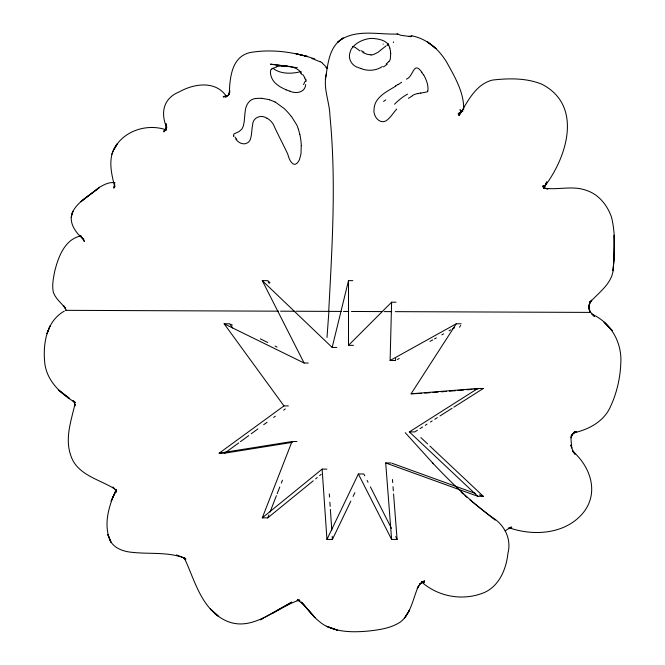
<?xml version="1.0" encoding="UTF-8"?>
<svg xmlns="http://www.w3.org/2000/svg" width="665" height="665" viewBox="0 0 665 665"><rect width="100%" height="100%" fill="white"/><g stroke="black" fill="none" stroke-linecap="round" stroke-linejoin="round"><path stroke-width="1" d="M463.68 109.658C464.187 92.551 454.835 77.065 446.897 62.552C439.249 49.617 426.988 38.695 411.876 35.877L410.413 36.824M115.062 182.767C109.467 181.753 104.214 184.463 99.575 187.281C90.548 194.92 78.852 200.614 72.909 211.295C67.838 221.678 75.128 232.193 82.934 238.777L80.556 235.826M395.351 360.513L390.114 360.513L391.61 302.209L396.016 302.209M395.592 360.513L395.642 358.468M326.582 73.408C322.525 87.423 329.657 101.728 329.931 115.835C336.349 180.838 332.159 246.324 328.718 311.378M326.989 337.471L328.917 311.378M75.054 404.104L74.879 405.974L74.073 401.286L74.821 402.84L72.909 400.754L75.286 402.483C59.892 393.497 45.636 379.624 44.572 360.787C43.092 342.641 46.891 320.779 64.314 311.137M543.804 188.162L544.153 185.535L544.12 188.345L543.263 185.635L544.327 187.971L542.332 186.175L544.527 187.937L547.046 188.785M116.392 490.055L116.117 491.809L115.918 490.171M588.725 308.161L589.805 301.893L589.099 306.282L589.705 311.386M325.318 79.318C327.87 65.868 328.419 48.986 340.447 40.033C357.08 28.886 379.008 34.821 397.712 34.031L400.538 35.245L408.842 36.384M305.684 84.563C305.185 92.468 296.033 94.106 289.948 91.213M588.749 308.011L589.805 301.893M74.995 403.996C71.138 420.795 64.671 438.601 70.856 455.691C77.132 475.01 99.409 479.315 114.621 488.858L112.776 487.063L115.211 489.556L116.575 492.042L115.818 489.357M166.317 129.908C149.409 123.931 128.619 129.16 117.547 143.499C107.065 155.843 111.097 172.842 114.796 186.973L114.604 183.981L113.881 188.178L114.613 186.574M336.814 347.438L332.168 347.438L348.502 280.638L352.807 280.638M71.246 217.347L72.909 211.295L72.144 214.064M116.001 490.022C108.827 505.807 102.743 525.441 110.905 542.033C115.668 548.933 124.255 551.717 132.293 552.341C150.074 554.344 169.001 551.534 185.818 558.642L176.491 554.934M313.248 480.812L267.762 517.869L262.276 517.869L292.01 441.527L296.906 441.527M267.762 517.869L268.893 514.968M270.015 512.075L276.416 495.641M277.172 493.713L279.807 486.946M281.312 483.081L282.442 480.18M427.778 91.072C428.825 85.486 426.232 79.675 423.713 74.821M111.82 154.347L113.516 150.199L117.547 143.499L113.516 150.199M544.078 188.137L546.821 181.828L544.835 186.109C567.104 156.807 583.055 105.452 541.983 84.289C526.472 77.872 508.958 78.179 492.532 80.058C475.409 84.255 467.562 101.911 459.058 115.461L462.333 110.199L458.526 114.978L461.917 111.446L458.094 113.732L462.89 110.889M350.829 501.094L332.425 539.431L326.947 539.431L358.36 473.979L363.838 473.979L364.777 475.824M353.073 496.423L354.869 492.682M589.315 304.661L591.542 300.131L589.523 303.032C598.043 292.841 610.994 284.844 613.13 270.638C614.418 252.841 615.881 234.562 611.476 217.089C607.394 205.286 598.633 194.255 586.389 190.398C573.08 185.402 558.642 190.007 544.884 188.286L547.885 189.076M229.666 92.826L228.685 94.613L229.791 90.648L229.292 94.447C229.741 78.312 231.353 55.785 251.287 52.344C272.475 48.902 294.537 52.128 314.778 58.919M229.691 92.676L228.294 94.912L225.942 96.907L228.17 95.411L223.149 96.857L226.017 96.633L223.93 96.292L225.626 96.907M421.71 393.381L411.095 393.788L456.273 323.772L461.169 323.772M459.523 327.23L460.645 325.501M396.747 109.06C393.065 112.942 390.48 117.971 385.908 120.93C378.917 124.255 372.999 115.677 374.046 109.284A24.572 21.139 17 0 1 374.894 104.621L375.293 103.524A21.928 18.836 14.8 0 1 376.548 101.038C381.02 94.039 388.875 90.39 395.708 86.134M388.817 61.621L386.215 63.965M353.439 345.343L348.502 345.343L391.61 302.209M388.451 43.715L387.338 44.746M411.876 35.877L411.07 36.234M386.249 45.702L377.811 52.46L373.165 54.655A7.398 5.528 -1.8 0 1 370.995 54.904M262.276 517.869L322.126 469.116L326.881 469.116M315.642 478.867L317.238 477.561M319.632 475.616L321.228 474.311M271.677 69.027L276.84 66.791M292.359 442.35L224.654 453.173L219.167 453.173L283.963 405.916L288.369 405.916M224.654 453.173L238.768 442.873M240.431 441.66L248.743 435.6M251.237 433.78L257.879 428.933M263.697 424.694L267.014 422.275M273.664 417.421L275.327 416.215M283.631 410.155L285.293 408.942M113.998 186.724L114.53 186.341M408.418 98.345L412.317 95.926M401.643 82.244L398.069 84.646M419.432 584.202L424.503 580.786L420.737 583.363L417.204 588.492L418.626 585.848C412.982 597.885 411.502 612.748 400.746 621.75C391.269 628.242 379.59 629.755 368.452 631.052C354.345 632.315 339.524 632.448 326.44 626.28C315.933 620.802 309.134 610.761 301.478 602.116L315.144 617.802L303.772 604.842L297.554 599.813L300.056 601.027L297.031 600.312L299.591 600.054C275.235 607.702 251.079 634.235 223.689 619.622C200.506 606.97 194.579 579.448 184.097 557.503L185.776 559.722L183.424 557.694M419.349 584.269L422.383 582.224L424.453 582.008L421.71 582.124L423.929 582.731L421.527 581.709M406.406 79.118C413.713 76.708 413.214 60.232 421.909 72.277M429.889 446.065L483.314 496.306L477.827 496.306L409.357 431.909L477.827 388.468L483.114 388.468M417.437 430.263L414.835 431.909L409.357 431.909M420.039 428.617L422.641 426.963M425.243 425.317L426.972 424.212M430.438 422.017L432.175 420.912M434.777 419.266L437.37 417.612M439.972 415.966L452.109 408.268M453.846 407.171L483.314 388.468L481.261 388.634M505.167 530.786L511.352 526.988L508.858 528.176L511.776 527.694L509.166 527.694M272.908 613.113L291.777 602.099L260.348 619.772L263.215 618.25M382.375 66.55C376.024 70.781 367.978 71.321 361.004 68.578M390.114 360.513L456.273 323.772M397.404 359.507L399.216 358.502M430.039 341.386L432.757 339.882M434.569 338.876L436.381 337.862M441.818 334.844L443.63 333.838M449.066 330.821L450.878 329.815M452.69 328.809L454.503 327.795M301.095 71.554C292.151 73.965 280.322 74.364 272.783 68.113M397.088 34.015L397.712 34.031M165.676 130.182L163.848 130.806L165.618 129.85L163.864 131.886L166.441 127.414L165.76 130.382L166.184 123.748L166.716 127.547C160.198 112.585 163.524 98.171 179.317 91.853C193.972 83.557 215.809 80.249 226.499 96.525M81.122 235.859C64.904 239.068 58.47 256.59 54.846 270.746C53.483 277.621 51.895 284.786 53.233 291.794C55.212 298.485 61.222 302.741 65.22 308.161L63.599 305.634L66.375 310.339M417.795 93.723L418.568 93.532M255.526 98.503C249.217 99.127 245.726 105.311 245.244 111.08A57.531 56.533 -89.7 0 0 244.928 113.624L244.346 120.215A58.553 57.764 89.7 0 1 244.105 122.252L243.282 126.259L241.902 129.06L238.943 131.653L233.839 133.981L233.739 135.934M410.804 36.301L409.756 36.409M219.167 453.173L292.01 441.527M420.746 93.142L427.171 91.878A9.634 4.447 53.1 0 0 427.795 91.088M411.095 393.788L477.827 388.468M424.785 393.131L429.923 392.724M432.998 392.483L438.135 392.067M441.219 391.826L446.348 391.419M449.432 391.17L455.592 390.679M457.645 390.513L463.804 390.023M466.888 389.781L472.017 389.374M474.07 389.208L478.177 388.884M460.936 111.321L462.69 111.279M308.294 363.015L304.088 363.015L262.276 280.638L266.981 280.638M283.963 405.916L224.122 323.772L229.6 323.772L232.659 327.961M393.572 493.962L397.088 539.431L391.61 539.431L385.7 462.965L391.178 462.965M65.453 310.339L278.593 311.178M280.547 311.187L294.969 311.245M296.174 311.245L341.444 311.428M343.456 311.436L348.751 311.453M351.403 311.469L382.325 311.586M384.171 311.594L391.718 311.627M395.343 311.644L590.711 312.409L594.394 316.399L592 314.104M370.995 54.912L367.263 54.322L362.832 52.527M285.102 66.051C291.095 66.259 297.646 67.838 301.403 72.909M261.403 98.262L269.549 99.684M288.028 66.292L270.456 64.164L297.355 67.697M509.29 527.835C534.934 536.738 567.835 533.953 584.934 510.529C598.882 490.363 589.539 465.841 572.532 451.061L574.976 454.195L572.407 449.64L570.819 445.018L571.759 447.944L570.969 439.1L571.484 435.243L571.094 437.828L572.407 434.445L574.743 431.568L571.227 435.858L572.997 433.738L576.63 431.435L573.479 432.973C589.015 429.432 604.452 421.311 610.794 405.891C616.871 392.666 620.179 378.21 620.769 363.672C622.29 342.965 611.243 322.957 592.149 314.254M352.575 46.442L355.21 47.415L359.823 50.881M313.157 58.936L319.932 61.704M392.151 463.314L475.55 493.496M479.432 494.901L483.314 496.306M385.7 462.965L477.827 496.306M286.1 89.883L280.547 87.057A32.011 13.89 13.2 0 1 274.47 82.227C271.752 79.118 269.857 74.613 270.605 70.482A14.564 6.201 3.1 0 1 271.27 69.351A12.236 5.245 3.5 0 1 271.661 69.019M230.531 324.229L232.393 325.143M260.289 338.834L267.721 342.483M275.16 346.132L277.022 347.047M224.122 323.772L304.088 363.015M266.964 118.328C261.262 114.081 252.708 117.464 252.6 124.879A45.045 43.491 -89.5 0 0 252.143 127.83L251.486 133.989A45.278 44.164 89.5 0 1 251.262 135.635L250.638 138.461A9.834 9.626 88.2 0 1 249.841 140.44L249.092 141.495A6.525 6.359 -86.2 0 1 247.679 142.742C243.523 145.452 238.286 142.817 235.767 139.093M275.135 101.936L284.387 108.711A87.165 76.891 -48.1 0 1 291.295 116.475M421.577 581.958C437.902 596.48 461.502 600.902 481.967 593.454C498.6 587.644 506.289 569.614 507.927 553.263C511.767 538.8 504.261 524.594 491.934 517.154C470.213 501.402 451.078 482.433 432.657 462.998L433.372 463.763L405.234 432.691M322.417 63.291L327.679 68.37M325.9 67.498L326.64 68.079M495.159 520.113L470.105 500.097M461.094 492.05L463.364 494.095M464.877 495.458L467.146 497.503M420.862 437.57L427.628 443.946M269.99 282.775L267.762 280.638L269.167 283.415M262.276 280.638L332.168 347.438M460.837 110.764L459.939 109.775L461.618 111.653M81.18 236.624L84.33 241.511L83.433 238.66L83.449 239.375M291.395 116.392L296.814 125.028A47.971 42.153 -26.4 0 1 298.352 129.268M367.122 480.429L368.053 482.275M370.397 486.888L391.469 528.376M395.683 536.672L397.088 539.431M358.36 473.979L391.61 539.431M304.761 77.905L305.326 79.409M590.62 312.409L588.675 307.82L589.747 311.71M298.444 129.234L299.782 134.297M389.773 48.021C388.202 40.457 379.225 38.969 372.749 38.454A8.77 3.259 0 0 0 369.557 38.545C362.45 39.584 355.052 43.075 351.17 49.326A52.227 24.73 0.2 0 0 350.064 52.352C347.704 58.944 351.91 65.918 358.535 67.655A27.714 13.566 5.2 0 0 361.062 68.528M305.684 80.939L305.767 81.662M390.746 53.2L390.272 59.343A20.033 10.066 -3.7 0 1 388.875 61.629M392.458 479.498L392.699 482.599M393.015 486.73L393.339 490.861M329.308 493.929L329.524 497.038M329.873 502.208L330.164 506.339M330.372 509.448L331.785 530.13M332.217 536.331L332.425 539.431M322.126 469.116L326.947 539.431M301.237 145.677L300.979 153.972L299.524 159.425A14.63 13.549 -3.8 0 1 298.236 161.753C293.506 168.952 288.918 159.376 288.003 154.787C283.473 144.529 277.862 134.779 273.423 124.48A22.302 19.501 -22.7 0 0 271.054 121.404A21.047 18.761 -35.1 0 0 267.064 118.187M348.502 280.638L348.502 345.343M289.982 91.163A22.868 11.521 9.6 0 1 286.158 89.833M304.769 81.72A64.671 27.83 -8.5 0 1 303.548 84.588M305.958 79.476A50.39 21.488 9.2 0 1 306.075 80.989M302.725 74.497A46.425 18.662 16.6 0 1 304.819 77.913M300.447 72.909A54.746 22.726 14.8 0 1 301.794 74.472M281.47 66.084A19.069 9.776 9.4 0 1 285.094 66.035M276.665 66.641A20.598 10.249 8.9 0 1 281.362 65.918M299.84 134.272A83.89 71.222 -45.6 0 1 301.312 145.668M269.466 99.85A32.311 26.899 -13.4 0 1 275.036 102.061M255.535 98.578A28.005 26.933 -62.6 0 1 261.395 98.37M233.814 136.441A11.438 3.549 37.1 0 1 233.531 135.826M236.815 139.451A14.697 3.766 41.9 0 1 235.053 137.081M410.18 36.151A9.36 0.973 1.8 0 1 409.815 36.193M409.707 36.384A4.672 0.798 9.8 0 1 408.8 36.367M393.497 41.82A33.749 4.098 -73.4 0 1 393.381 42.552M383.281 44.048A49.651 15.129 -25.6 0 1 383.098 44.198M388.701 44.505A56.059 16.592 -25.3 0 1 387.629 45.486M363.946 52.128A23.624 8.537 13.7 0 1 361.02 50.64M394.545 104.222A74.588 51.213 -80.6 0 1 407.57 94.098M412.3 95.536A45.827 27.257 -72.5 0 1 417.828 93.441M418.601 93.383A50.183 28.138 -65.8 0 1 420.77 93.009M421.71 72.402A14.879 8.121 48.9 0 1 423.464 74.879M383.547 101.437A71.795 3.691 -35.7 0 1 385.783 99.883M397.687 84.621A56.134 17.822 -19.9 0 1 395.334 86.093M387.221 64.164A38.454 17.897 -8.3 0 1 383.431 66.891M390.438 51.488A134.197 63.99 -15.7 0 1 390.621 53.225M389.823 48.005A136.433 65.353 -12.4 0 1 390.463 51.479M320.015 61.537A24.464 23.624 51.3 0 1 322.525 63.133M311.893 58.645A16.65 8.279 24.8 0 1 312.567 58.811M614.219 235.327L614.152 256.69L614.219 235.327M614.236 253.498L613.13 270.638L614.236 253.498M48.08 330.912L46.982 333.747L50 325.983L48.08 330.912M113.175 496.705L111.122 501.102L116.3 490.122L113.175 496.705M409.457 610.262L404.702 617.885L409.457 610.262M340.139 40.274L337.413 42.394L343.223 37.93L340.139 40.274M97.19 189.101L80.789 201.744L99.575 187.281L97.19 189.101M304.678 55.76L296.033 53.782L307.679 56.508L304.678 55.76M329.308 627.286L326.44 626.28L337.23 630.112L329.308 627.286M429.715 43.616L426.996 41.579L436.057 48.587L429.715 43.616M69.035 398.069L58.852 390.272L69.035 398.069M217.987 615.923L210.323 608.932L217.987 615.923M606.314 324.412L604.044 322.109L612.29 330.63L606.314 324.412M110.905 542.033L107.888 534.668L110.905 542.033"/></g></svg>
